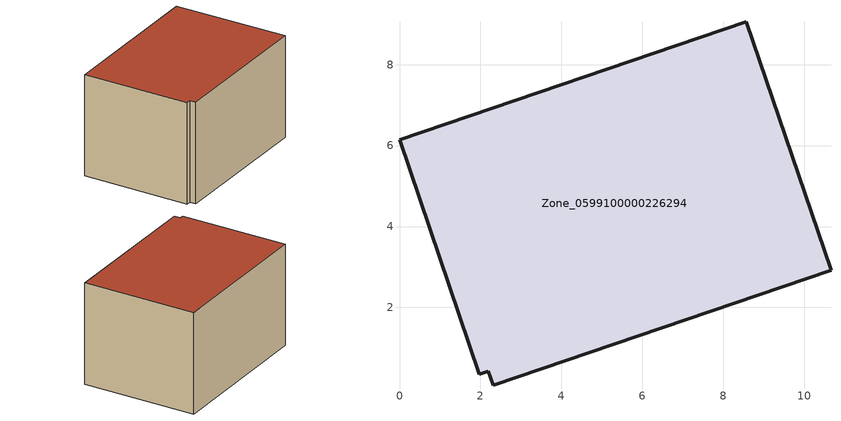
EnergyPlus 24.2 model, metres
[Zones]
Zone_0599100000226294
 floor ground (C_G): 2.19,0.42 1.97,0.35 0,6.14 8.57,9.06 10.66,2.92 2.32,0.08 z0
 wall outside (C_F): 10.66,2.92 8.57,9.06 0,6.14 1.97,0.35 2.19,0.42 2.32,0.08 10.66,2.92 z0:5.78
 roof outside (C_R): 2.32,0.08 10.66,2.92 8.57,9.06 0,6.14 1.97,0.35 2.19,0.42 z5.78
[BUILDING]
Pand.0599100000226294: North Axis=0; Terrain=City; Loads Convergence Tolerance Value=0.04; Temperature Convergence Tolerance Value=0.4; Solar Distribution=FullExterior; Maximum Number of Warmup Days=25; Minimum Number of Warmup Days=1
[Site:Location]
Rotterdam.The.Hague.AP_ZH_NLD Design_Conditions: Latitude=51.96; Longitude=4.45; Time Zone=1; Elevation=-4.5
[SITE:GROUNDTEMPERATURE:BUILDINGSURFACE]
18, 18, 18, 18, 18, 18, 18, 18, 18, 18, 18, 18
[MATERIAL] Thermal Absorptance=0.9; Solar Absorptance=0.7; Visible Absorptance=0.7
Name | Roughness | Thickness | Conductivity | Density | Specific Heat
G.TI.1946-1964 | MediumSmooth | 0.15 | 1 | 540 | 1210
F.TI.1946-1964 | Rough | 0.3 | 0.857143 | 1920 | 840
R.TI.1946-1964 | MediumRough | 0.2 | 0.277778 | 1500 | 1000
[CONSTRUCTION]
C_G: G.TI.1946-1964
C_F: F.TI.1946-1964
C_R: R.TI.1946-1964
[ZONE]
Zone_0599100000226294: Type=1; Multiplier=1; Ceiling Height=Autocalculate; Volume=Autocalculate; Floor Area=autocalculate; Part of Total Floor Area=Yes
[ZONEINFILTRATION:DESIGNFLOWRATE]
Infil_Zone_0599100000226294: Zone or ZoneList or Space or SpaceList=Zone_0599100000226294; Schedule=AlwaysOn; Design Flow Rate Calculation Method=Flow/Area; Flow Rate per Floor Area=0.003; Constant Term Coefficient=1; Temperature Term Coefficient=0; Velocity Term Coefficient=0; Velocity Squared Term Coefficient=0
[HVACTEMPLATE:ZONE:IDEALLOADSAIRSYSTEM]
Zone_0599100000226294: Maximum Heating Supply Air Temperature=50; Minimum Cooling Supply Air Temperature=13; Maximum Heating Supply Air Humidity Ratio=0.0156; Minimum Cooling Supply Air Humidity Ratio=0.0077; Heating Limit=NoLimit; Cooling Limit=NoLimit; Dehumidification Control Type=ConstantSensibleHeatRatio; Cooling Sensible Heat Ratio=0.7; Dehumidification Setpoint=60; Humidification Control Type=None; Humidification Setpoint=30; Outdoor Air Method=None; Outdoor Air Flow Rate per Person=0.00944; Outdoor Air Flow Rate per Zone Floor Area=0; Outdoor Air Flow Rate per Zone=0; Demand Controlled Ventilation Type=None; Outdoor Air Economizer Type=NoEconomizer; Heat Recovery Type=None; Sensible Heat Recovery Effectiveness=0.7; Latent Heat Recovery Effectiveness=0.65
[ZONECONTROL:THERMOSTAT]
ThermostatControl_Zone_0599100000226294: Zone or ZoneList=Zone_0599100000226294; Control Type Schedule=DualSetpointControlType; Control 1=Thermostat_Zone_0599100000226294; Temperature Difference Between Cutout And Setpoint=0
[THERMOSTATSETPOINT:DUALSETPOINT]
Thermostat_Zone_0599100000226294: Heating Setpoint Temperature Schedule=HeatingSetpoint_Zone_0599100000226294; Cooling Setpoint Temperature Schedule=CoolingSetpoint_Zone_0599100000226294
[SCHEDULE:COMPACT]
HeatingSetpoint_Zone_0599100000226294: Through: 12/31, For: AllDays, Until: 24:00, 21
CoolingSetpoint_Zone_0599100000226294: Through: 12/31, For: AllDays, Until: 24:00, 24
DualSetpointControlType: Through: 12/31, For: AllDays, Until: 24:00, 4
AlwaysOn: Through: 12/31, For: AllDays, Until: 24:00, 1
